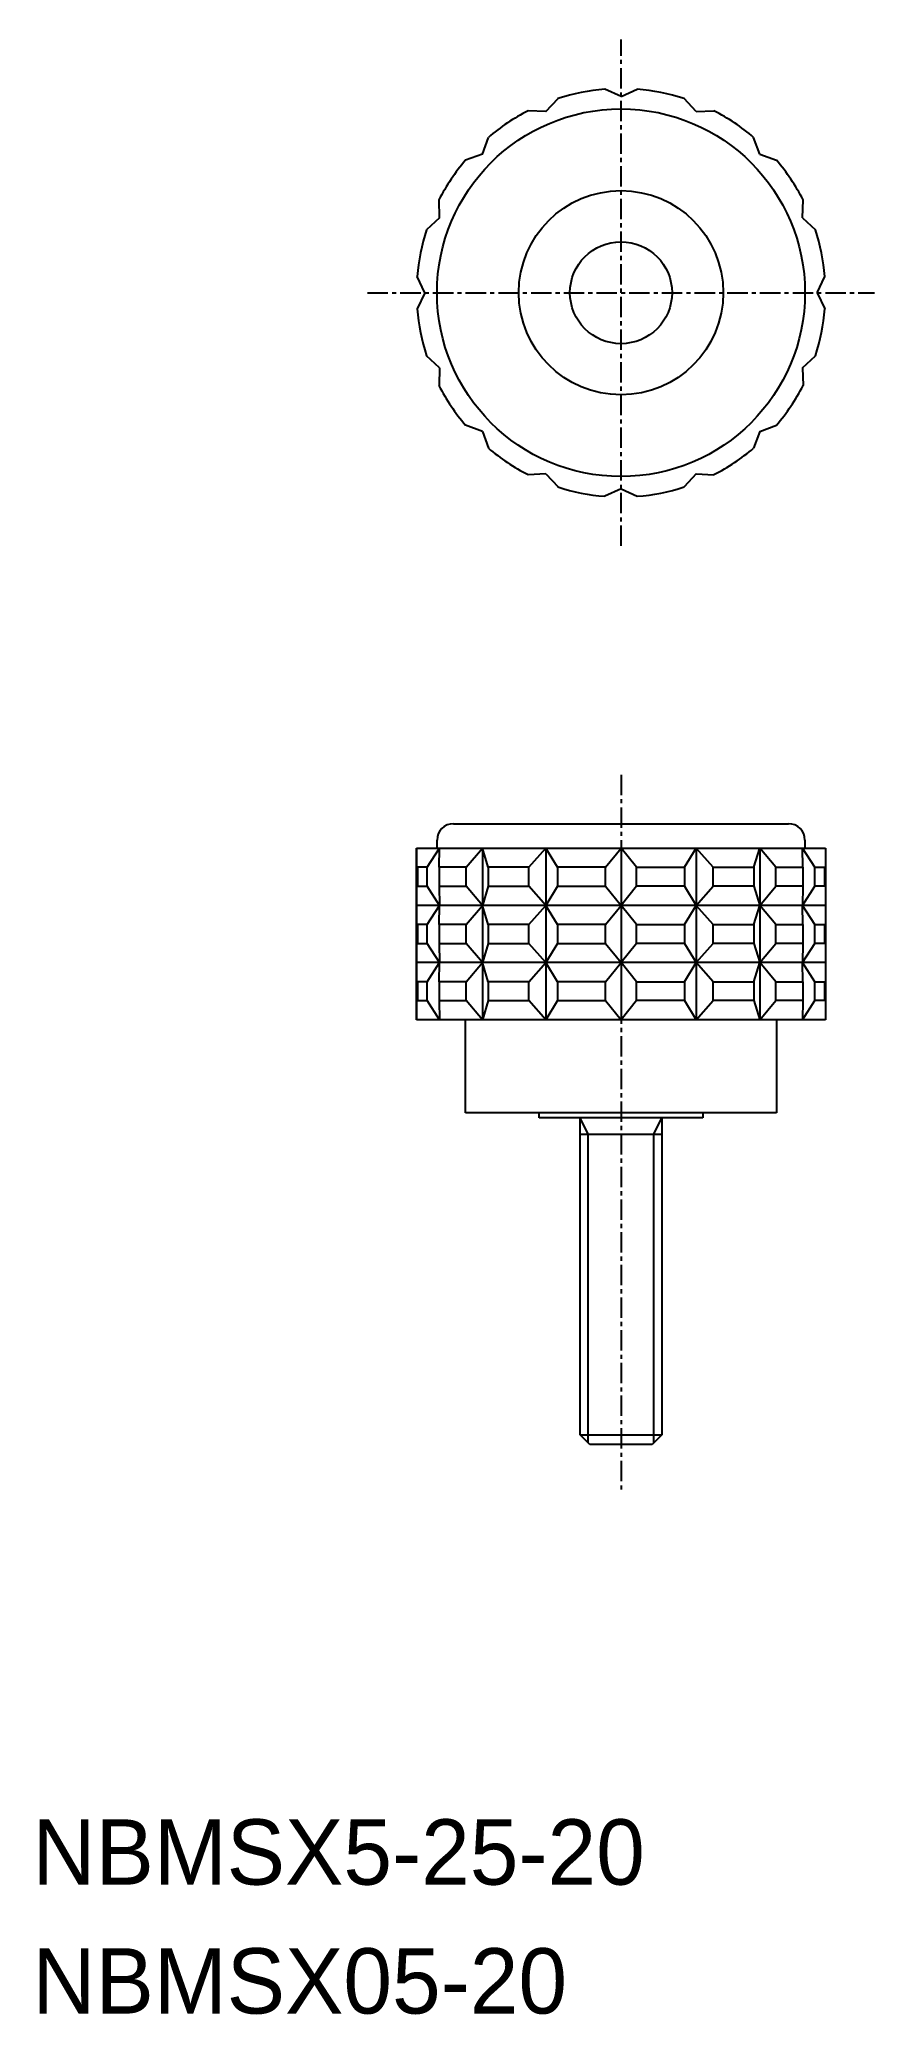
# Model space of a CAD drawing. Extents: x -13801 to -13750, y -14 to 107.
import ezdxf

# ---------------------------------------------------------------- set-up
doc = ezdxf.new("R2010")
doc.units = 0
doc.linetypes.add('CENTER', pattern=[2, 1.25, -0.25, 0.25, -0.25])
doc.layers.get('0').update_dxf_attribs({"linetype": 'CONTINUOUS'})
doc.layers.add('CENTER', color=1, linetype='CENTER')

msp = doc.modelspace()

# ---------------------------------------------------------------- linework, layer by layer
at = {"color": 7, "linetype": 'CONTINUOUS'}
for p, q in [((-13765.37, 103.6), (-13766.36, 104.06)), ((-13765.37, 103.6), (-13764.38, 104.06)), ((-13769.96, 102.69), (-13769.22, 103.49)), ((-13760.78, 102.69), (-13761.51, 103.49)), ((-13769.96, 102.69), (-13771.05, 102.73)), ((-13760.78, 102.69), (-13759.69, 102.73)), ((-13773.85, 100.08), (-13773.48, 101.11)), ((-13756.88, 100.08), (-13757.26, 101.11)), ((-13773.85, 100.08), (-13774.88, 99.71)), ((-13756.88, 100.08), (-13755.86, 99.71)), ((-13776.46, 96.19), (-13776.5, 97.28)), ((-13754.28, 96.19), (-13754.23, 97.28)), ((-13776.46, 96.19), (-13777.26, 95.45)), ((-13754.28, 96.19), (-13753.48, 95.45)), ((-13777.37, 91.6), (-13777.83, 92.59)), ((-13753.37, 91.6), (-13752.91, 92.59)), ((-13777.37, 91.6), (-13777.83, 90.61)), ((-13753.37, 91.6), (-13752.91, 90.61)), ((-13776.46, 87.01), (-13777.26, 87.74)), ((-13754.28, 87.01), (-13753.48, 87.74)), ((-13776.46, 87.01), (-13776.5, 85.92)), ((-13754.28, 87.01), (-13754.23, 85.92)), ((-13773.85, 83.11), (-13774.88, 83.49)), ((-13756.88, 83.11), (-13755.86, 83.49)), ((-13773.85, 83.11), (-13773.48, 82.09)), ((-13756.88, 83.11), (-13757.26, 82.09)), ((-13769.96, 80.51), (-13771.05, 80.46)), ((-13769.96, 80.51), (-13769.22, 79.71)), ((-13760.78, 80.51), (-13761.51, 79.71)), ((-13760.78, 80.51), (-13759.69, 80.46)), ((-13765.37, 79.6), (-13766.36, 79.14)), ((-13765.37, 79.6), (-13764.38, 79.14)), ((-13776.62, 57.6), (-13776.62, 58.1)), ((-13775.62, 59.1), (-13755.12, 59.1)), ((-13754.12, 58.1), (-13754.12, 57.6)), ((-13777.87, 47.1), (-13777.87, 57.6)), ((-13777.87, 57.6), (-13776.62, 57.6)), ((-13777.87, 57.6), (-13777.87, 47.1)), ((-13777.23, 56.43), (-13776.46, 57.6)), ((-13776.62, 57.6), (-13754.12, 57.6)), ((-13776.5, 56.43), (-13776.46, 57.6)), ((-13774.84, 56.43), (-13773.85, 57.6)), ((-13773.5, 56.43), (-13773.85, 57.6)), ((-13773.85, 57.6), (-13773.85, 47.1)), ((-13771.01, 56.43), (-13769.96, 57.6)), ((-13769.25, 56.43), (-13769.96, 57.6)), ((-13769.96, 57.6), (-13769.96, 47.1)), ((-13766.32, 56.43), (-13765.37, 57.6)), ((-13765.37, 57.6), (-13765.37, 47.1)), ((-13764.42, 56.43), (-13765.37, 57.6)), ((-13761.49, 56.43), (-13760.78, 57.6)), ((-13760.78, 57.6), (-13760.78, 47.1)), ((-13759.73, 56.43), (-13760.78, 57.6)), ((-13757.24, 56.43), (-13756.88, 57.6)), ((-13756.88, 57.6), (-13756.88, 47.1)), ((-13755.9, 56.43), (-13756.88, 57.6)), ((-13754.24, 56.43), (-13754.28, 57.6)), ((-13753.51, 56.43), (-13754.28, 57.6)), ((-13754.12, 57.6), (-13752.87, 57.6)), ((-13752.87, 57.6), (-13752.87, 47.1)), ((-13776.46, 54.1), (-13777.23, 55.27)), ((-13776.5, 55.27), (-13776.46, 54.1)), ((-13773.85, 54.1), (-13774.84, 55.27)), ((-13773.5, 55.27), (-13773.85, 54.1)), ((-13769.96, 54.1), (-13771.01, 55.27)), ((-13769.25, 55.27), (-13769.96, 54.1)), ((-13766.32, 55.27), (-13765.37, 54.1)), ((-13764.42, 55.27), (-13765.37, 54.1)), ((-13761.49, 55.27), (-13760.78, 54.1)), ((-13760.78, 54.1), (-13759.73, 55.27)), ((-13757.24, 55.27), (-13756.88, 54.1)), ((-13756.88, 54.1), (-13755.9, 55.27)), ((-13754.24, 55.27), (-13754.28, 54.1)), ((-13754.28, 54.1), (-13753.51, 55.27)), ((-13752.87, 54.1), (-13777.87, 54.1)), ((-13777.23, 52.93), (-13776.46, 54.1)), ((-13776.5, 52.93), (-13776.46, 54.1)), ((-13774.84, 52.93), (-13773.85, 54.1)), ((-13773.5, 52.93), (-13773.85, 54.1)), ((-13771.01, 52.93), (-13769.96, 54.1)), ((-13769.25, 52.93), (-13769.96, 54.1)), ((-13766.32, 52.93), (-13765.37, 54.1)), ((-13764.42, 52.93), (-13765.37, 54.1)), ((-13761.49, 52.93), (-13760.78, 54.1)), ((-13759.73, 52.93), (-13760.78, 54.1)), ((-13757.24, 52.93), (-13756.88, 54.1)), ((-13755.9, 52.93), (-13756.88, 54.1)), ((-13753.51, 52.93), (-13754.28, 54.1)), ((-13754.24, 52.93), (-13754.28, 54.1)), ((-13776.46, 50.6), (-13777.23, 51.77)), ((-13776.5, 51.77), (-13776.46, 50.6)), ((-13773.85, 50.6), (-13774.84, 51.77)), ((-13773.5, 51.77), (-13773.85, 50.6)), ((-13769.96, 50.6), (-13771.01, 51.77)), ((-13769.25, 51.77), (-13769.96, 50.6)), ((-13766.32, 51.77), (-13765.37, 50.6)), ((-13764.42, 51.77), (-13765.37, 50.6)), ((-13761.49, 51.77), (-13760.78, 50.6)), ((-13760.78, 50.6), (-13759.73, 51.77)), ((-13757.24, 51.77), (-13756.88, 50.6)), ((-13756.88, 50.6), (-13755.9, 51.77)), ((-13754.28, 50.6), (-13753.51, 51.77)), ((-13754.24, 51.77), (-13754.28, 50.6)), ((-13752.87, 50.6), (-13777.87, 50.6)), ((-13777.23, 49.43), (-13776.46, 50.6)), ((-13776.5, 49.43), (-13776.46, 50.6)), ((-13774.84, 49.43), (-13773.85, 50.6)), ((-13773.5, 49.43), (-13773.85, 50.6)), ((-13771.01, 49.43), (-13769.96, 50.6)), ((-13769.25, 49.43), (-13769.96, 50.6)), ((-13766.32, 49.43), (-13765.37, 50.6)), ((-13764.42, 49.43), (-13765.37, 50.6)), ((-13761.49, 49.43), (-13760.78, 50.6)), ((-13759.73, 49.43), (-13760.78, 50.6)), ((-13757.24, 49.43), (-13756.88, 50.6)), ((-13755.9, 49.43), (-13756.88, 50.6)), ((-13753.51, 49.43), (-13754.28, 50.6)), ((-13754.24, 49.43), (-13754.28, 50.6)), ((-13776.46, 47.1), (-13777.23, 48.27)), ((-13776.5, 48.27), (-13776.46, 47.1)), ((-13773.85, 47.1), (-13774.84, 48.27)), ((-13773.5, 48.27), (-13773.85, 47.1)), ((-13769.96, 47.1), (-13771.01, 48.27)), ((-13769.25, 48.27), (-13769.96, 47.1)), ((-13766.32, 48.27), (-13765.37, 47.1)), ((-13764.42, 48.27), (-13765.37, 47.1)), ((-13761.49, 48.27), (-13760.78, 47.1)), ((-13760.78, 47.1), (-13759.73, 48.27)), ((-13757.24, 48.27), (-13756.88, 47.1)), ((-13756.88, 47.1), (-13755.9, 48.27)), ((-13754.28, 47.1), (-13753.51, 48.27)), ((-13754.24, 48.27), (-13754.28, 47.1)), ((-13774.87, 47.1), (-13777.87, 47.1)), ((-13755.87, 47.1), (-13774.87, 47.1)), ((-13774.87, 41.4), (-13774.87, 47.1)), ((-13752.87, 47.1), (-13755.87, 47.1)), ((-13755.87, 47.1), (-13755.87, 41.4)), ((-13770.37, 41.4), (-13774.87, 41.4)), ((-13770.37, 41.1), (-13770.37, 41.4)), ((-13760.37, 41.4), (-13770.37, 41.4)), ((-13760.37, 41.4), (-13760.37, 41.1)), ((-13755.87, 41.4), (-13760.37, 41.4)), ((-13760.37, 41.1), (-13770.37, 41.1)), ((-13767.87, 21.69), (-13767.87, 41.1)), ((-13767.87, 40.1), (-13762.87, 40.1)), ((-13762.87, 41.1), (-13762.87, 21.69)), ((-13767.28, 21.1), (-13767.87, 21.69)), ((-13767.87, 21.69), (-13762.87, 21.69)), ((-13763.46, 21.1), (-13767.28, 21.1)), ((-13762.87, 21.69), (-13763.46, 21.1))]:
    msp.add_line(p, q, dxfattribs=at)
at = {"color": 3}
for p, q in [((-13767.38, 40.1), (-13767.87, 41.1)), ((-13767.38, 21.2), (-13767.38, 40.1)), ((-13763.36, 40.1), (-13762.87, 41.1)), ((-13763.36, 21.2), (-13763.36, 40.1))]:
    msp.add_line(p, q, dxfattribs=at)
at = {"color": 7, "linetype": 'CONTINUOUS'}
for points in [[(-13777.23, 56.43), (-13777.81, 56.43), (-13777.81, 55.27), (-13777.23, 55.27)], [(-13774.84, 56.43), (-13776.5, 56.43), (-13776.5, 55.27), (-13774.84, 55.27)], [(-13771.01, 56.43), (-13773.5, 56.43), (-13773.5, 55.27), (-13771.01, 55.27)], [(-13766.32, 56.43), (-13769.25, 56.43), (-13769.25, 55.27), (-13766.32, 55.27)], [(-13764.42, 56.43), (-13761.49, 56.43), (-13761.49, 55.27), (-13764.42, 55.27)], [(-13759.73, 56.43), (-13757.24, 56.43), (-13757.24, 55.27), (-13759.73, 55.27)], [(-13755.9, 56.43), (-13754.24, 56.43), (-13754.24, 55.27), (-13755.9, 55.27)], [(-13753.51, 56.43), (-13752.93, 56.43), (-13752.93, 55.27), (-13753.51, 55.27)], [(-13777.23, 52.93), (-13777.81, 52.93), (-13777.81, 51.77), (-13777.23, 51.77)], [(-13774.84, 52.93), (-13776.5, 52.93), (-13776.5, 51.77), (-13774.84, 51.77)], [(-13771.01, 52.93), (-13773.5, 52.93), (-13773.5, 51.77), (-13771.01, 51.77)], [(-13766.32, 52.93), (-13769.25, 52.93), (-13769.25, 51.77), (-13766.32, 51.77)], [(-13764.42, 52.93), (-13761.49, 52.93), (-13761.49, 51.77), (-13764.42, 51.77)], [(-13759.73, 52.93), (-13757.24, 52.93), (-13757.24, 51.77), (-13759.73, 51.77)], [(-13755.9, 52.93), (-13754.24, 52.93), (-13754.24, 51.77), (-13755.9, 51.77)], [(-13753.51, 52.93), (-13752.93, 52.93), (-13752.93, 51.77), (-13753.51, 51.77)], [(-13777.23, 49.43), (-13777.81, 49.43), (-13777.81, 48.27), (-13777.23, 48.27)], [(-13774.84, 49.43), (-13776.5, 49.43), (-13776.5, 48.27), (-13774.84, 48.27)], [(-13771.01, 49.43), (-13773.5, 49.43), (-13773.5, 48.27), (-13771.01, 48.27)], [(-13766.32, 49.43), (-13769.25, 49.43), (-13769.25, 48.27), (-13766.32, 48.27)], [(-13764.42, 49.43), (-13761.49, 49.43), (-13761.49, 48.27), (-13764.42, 48.27)], [(-13759.73, 49.43), (-13757.24, 49.43), (-13757.24, 48.27), (-13759.73, 48.27)], [(-13755.9, 49.43), (-13754.24, 49.43), (-13754.24, 48.27), (-13755.9, 48.27)], [(-13753.51, 49.43), (-13752.93, 49.43), (-13752.93, 48.27), (-13753.51, 48.27)]]:
    msp.add_lwpolyline(points, close=True, dxfattribs=at)
for radius in [11.25, 6.25, 3.12]:
    msp.add_circle((-13765.37, 91.6), radius, dxfattribs=at)
for centre, radius, start, end in [((-13765.37, 91.6), 12.5, 94.5349, 107.9651), ((-13765.37, 91.6), 12.5, 72.0349, 85.4651), ((-13765.37, 91.6), 12.5, 117.0349, 130.4651), ((-13765.37, 91.6), 12.5, 49.5349, 62.9651), ((-13765.37, 91.6), 12.5, 139.5349, 152.9651), ((-13765.37, 91.6), 12.5, 27.0349, 40.4651), ((-13765.37, 91.6), 12.5, 162.0349, 175.4651), ((-13765.37, 91.6), 12.5, 4.5349, 17.9651), ((-13765.37, 91.6), 12.5, 184.5349, 197.9651), ((-13765.37, 91.6), 12.5, 342.0349, 355.4651), ((-13765.37, 91.6), 12.5, 207.0349, 220.4651), ((-13765.37, 91.6), 12.5, 319.5349, 332.9651), ((-13765.37, 91.6), 12.5, 229.5349, 242.9651), ((-13765.37, 91.6), 12.5, 297.0349, 310.4651), ((-13765.37, 91.6), 12.5, 252.0349, 265.4651), ((-13765.37, 91.6), 12.5, 274.5349, 287.9651), ((-13775.62, 58.1), 1, 90, 180), ((-13755.12, 58.1), 1, 0, 90)]:
    msp.add_arc(centre, radius, start, end, dxfattribs=at)
at = {"layer": 'CENTER', "color": 1, "linetype": 'CENTER'}
for p, q in [((-13765.37, 76.1), (-13765.37, 107.1)), ((-13780.87, 91.6), (-13749.87, 91.6)), ((-13765.37, 62.1), (-13765.37, 18.1))]:
    msp.add_line(p, q, dxfattribs=at)

# ---------------------------------------------------------------- texts
at = {"color": 7, "linetype": 'CONTINUOUS'}
for s, p in [('NBMSX5-25-20', (-13801.37, -5.84)), ('NBMSX05-20', (-13801.37, -13.73))]:
    msp.add_text(s, height=4, dxfattribs=at).set_placement(p)

doc.saveas('drawing.dxf')
